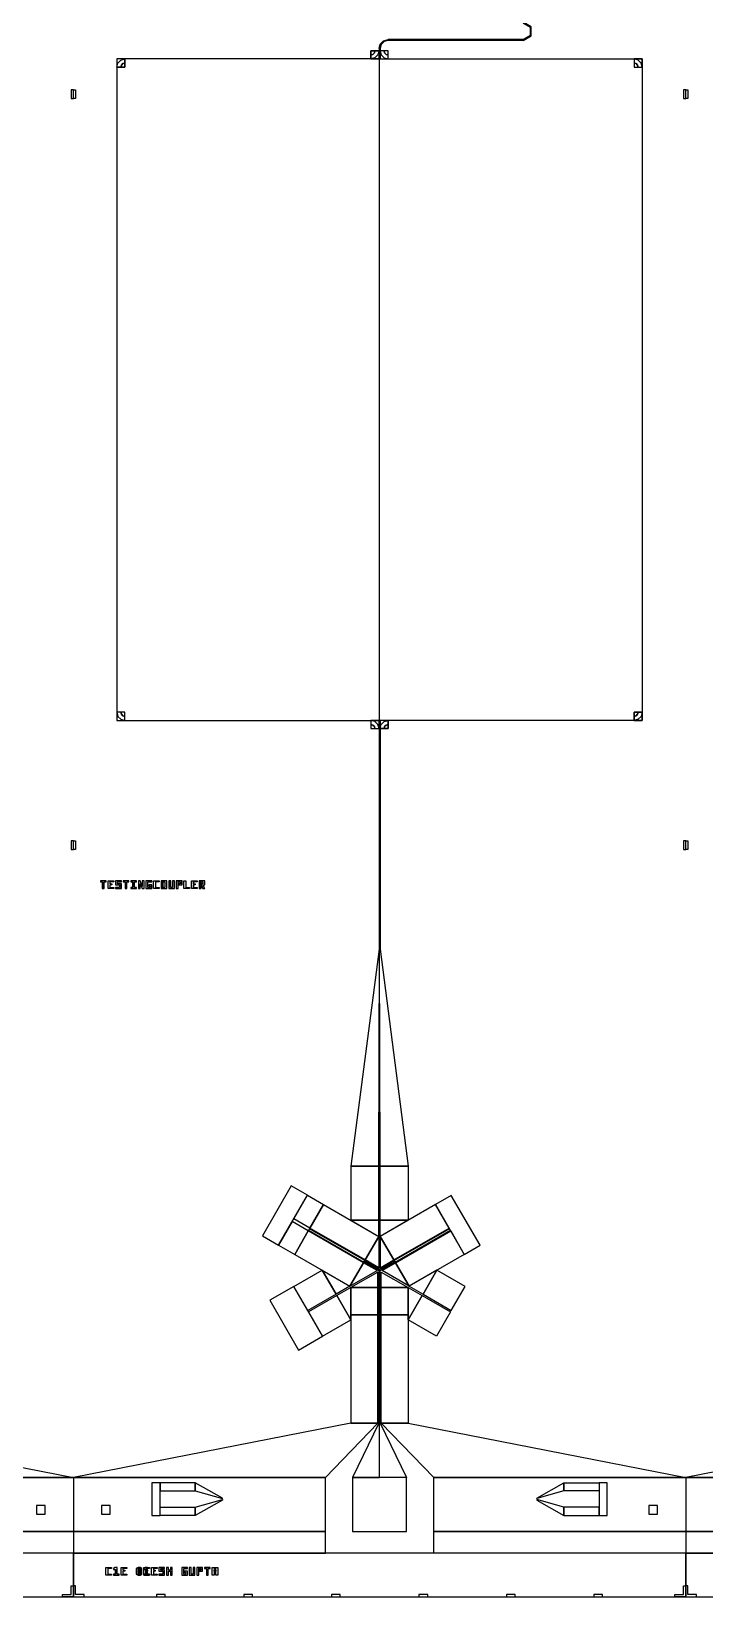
# Model space of a CAD drawing. Extents: x -50899 to 50899, y -48295 to 50898.
# Drawn here: x -14513 to -8300, y -24250 to -9814 of the extents above; entities that cross this region are included whole.
import ezdxf

# ---------------------------------------------------------------- set-up
doc = ezdxf.new("R2010")
doc.units = 0

# ---------------------------------------------------------------- blocks, each defined once
blk = doc.blocks.new('C1D')
for points in [[(5550, 13717), (5550, 13797), (5530, 13797), (5530, 13717), (5550, 13717)], [(5550, 6789), (5550, 6869), (5530, 6869), (5530, 6789), (5550, 6789)], [(5818, 6430), (5835, 6430), (5835, 6491), (5852, 6491), (5852, 6500), (5800, 6500), (5800, 6491), (5818, 6491), (5818, 6430), (5818, 6430)], [(5870, 6430), (5870, 6500), (5922, 6500), (5922, 6491), (5888, 6491), (5888, 6474), (5905, 6474), (5905, 6465), (5888, 6465), (5888, 6439), (5922, 6439), (5922, 6430), (5870, 6430), (5870, 6430)], [(5940, 6430), (5992, 6430), (5992, 6474), (5958, 6474), (5958, 6491), (5992, 6491), (5992, 6500), (5940, 6500), (5940, 6465), (5975, 6465), (5975, 6439), (5940, 6439), (5940, 6430), (5940, 6430)], [(6028, 6430), (6045, 6430), (6045, 6491), (6062, 6491), (6062, 6500), (6010, 6500), (6010, 6491), (6028, 6491), (6028, 6430), (6028, 6430)], [(6080, 6430), (6132, 6430), (6132, 6439), (6115, 6439), (6115, 6491), (6132, 6491), (6132, 6500), (6080, 6500), (6080, 6491), (6098, 6491), (6098, 6439), (6080, 6439), (6080, 6430), (6080, 6430)], [(6150, 6430), (6168, 6430), (6168, 6474), (6185, 6430), (6202, 6430), (6202, 6500), (6185, 6500), (6185, 6448), (6168, 6500), (6150, 6500), (6150, 6430), (6150, 6430)], [(6220, 6430), (6272, 6430), (6272, 6465), (6246, 6465), (6246, 6456), (6255, 6456), (6255, 6439), (6238, 6439), (6238, 6491), (6272, 6491), (6272, 6500), (6220, 6500), (6220, 6430), (6220, 6430)], [(6290, 6430), (6290, 6500), (6342, 6500), (6342, 6491), (6308, 6491), (6308, 6439), (6342, 6439), (6342, 6430), (6290, 6430), (6290, 6430)], [(6360, 6430), (6378, 6430), (6378, 6500), (6360, 6500), (6360, 6430)], [(6378, 6430), (6412, 6430), (6412, 6500), (6378, 6500), (6378, 6491), (6395, 6491), (6395, 6439), (6378, 6439), (6378, 6430)], [(6430, 6430), (6482, 6430), (6482, 6500), (6465, 6500), (6465, 6439), (6448, 6439), (6448, 6500), (6430, 6500), (6430, 6430), (6430, 6430)], [(6500, 6430), (6518, 6430), (6518, 6500), (6500, 6500), (6500, 6430)], [(6518, 6465), (6552, 6465), (6552, 6500), (6518, 6500), (6518, 6491), (6535, 6491), (6535, 6474), (6518, 6474), (6518, 6465)], [(6570, 6430), (6570, 6500), (6588, 6500), (6588, 6439), (6622, 6439), (6622, 6430), (6570, 6430), (6570, 6430)], [(6640, 6430), (6640, 6500), (6692, 6500), (6692, 6491), (6658, 6491), (6658, 6474), (6675, 6474), (6675, 6465), (6658, 6465), (6658, 6439), (6692, 6439), (6692, 6430), (6640, 6430), (6640, 6430)], [(6710, 6430), (6728, 6430), (6728, 6500), (6710, 6500), (6710, 6430)], [(6728, 6465), (6745, 6430), (6762, 6430), (6745, 6465), (6762, 6465), (6762, 6500), (6728, 6500), (6728, 6491), (6745, 6491), (6745, 6474), (6728, 6474), (6728, 6465)], [(3225, 1000), (2740, 1500), (2990, 1500), (5550, 1000), (3225, 1000)], [(3225, 500), (3225, 1000), (5550, 1000), (5550, 500), (3225, 500)], [(5210, 740), (5210, 660), (5290, 660), (5290, 740), (5210, 740)], [(3225, 300), (3225, 500), (5550, 500), (5550, 300), (3225, 300)], [(5550, -100), (5550, 300), (-100, 300), (-100, -100), (5550, -100)], [(6200, 100), (6200, 170), (6252, 170), (6252, 161), (6218, 161), (6218, 144), (6235, 144), (6235, 135), (6218, 135), (6218, 109), (6252, 109), (6252, 100), (6200, 100), (6200, 100)], [(6270, 100), (6270, 170), (6322, 170), (6322, 161), (6288, 161), (6288, 144), (6305, 144), (6305, 135), (6288, 135), (6288, 109), (6322, 109), (6322, 100), (6270, 100), (6270, 100)], [(6340, 100), (6392, 100), (6392, 144), (6358, 144), (6358, 161), (6392, 161), (6392, 170), (6340, 170), (6340, 135), (6375, 135), (6375, 109), (6340, 109), (6340, 100), (6340, 100)], [(6410, 100), (6428, 100), (6428, 135), (6445, 135), (6445, 100), (6462, 100), (6462, 170), (6445, 170), (6445, 144), (6428, 144), (6428, 170), (6410, 170), (6410, 100), (6410, 100)], [(6550, 100), (6602, 100), (6602, 135), (6576, 135), (6576, 126), (6585, 126), (6585, 109), (6568, 109), (6568, 161), (6602, 161), (6602, 170), (6550, 170), (6550, 100), (6550, 100)], [(6620, 100), (6672, 100), (6672, 170), (6655, 170), (6655, 109), (6638, 109), (6638, 170), (6620, 170), (6620, 100), (6620, 100)], [(6690, 100), (6708, 100), (6708, 170), (6690, 170), (6690, 100)], [(6708, 135), (6742, 135), (6742, 170), (6708, 170), (6708, 161), (6725, 161), (6725, 144), (6708, 144), (6708, 135)], [(6778, 100), (6795, 100), (6795, 161), (6812, 161), (6812, 170), (6760, 170), (6760, 161), (6778, 161), (6778, 100), (6778, 100)], [(6830, 100), (6830, 170), (6882, 170), (6882, 100), (6865, 100), (6865, 161), (6848, 161), (6848, 100), (6830, 100)], [(5550, -100), (5450, -100), (5450, -80), (5530, -80), (5530, 0), (5550, 0), (5550, -100)], [(6848, 135), (6848, 144), (6865, 144), (6865, 135), (6848, 135)]]:
    blk.add_lwpolyline(points)
blk = doc.blocks.new('C1E')
for points in [[(4050, 14251), (4123, 14293), (4123, 14378), (4050, 14420), (4050, 14417), (4121, 14376), (4121, 14295), (4050, 14254), (4050, 14251)], [(4050, 14257), (4118, 14296), (4118, 14375), (4050, 14414), (4050, 14411), (4115, 14373), (4115, 14298), (4050, 14260), (4050, 14257)], [(2720, 14081), (2720, 14156), (2646, 14156), (2646, 14081), (2720, 14081)], [(2720, 14156), (2710, 14118), (2683, 14091), (2646, 14081), (2646, 14118), (2664, 14123), (2678, 14137), (2683, 14156), (2720, 14156)], [(2683, 14156), (2678, 14137), (2664, 14123), (2646, 14118), (2646, 14156), (2646, 14156), (2646, 14156), (2646, 14156), (2683, 14156)], [(2720, 14176), (2732, 14218), (2763, 14249), (2805, 14260), (2805, 14257), (2764, 14246), (2734, 14216), (2724, 14176), (2720, 14176)], [(2724, 14081), (2724, 14176), (2720, 14176), (2720, 14081), (2724, 14081)], [(2726, 14176), (2737, 14215), (2766, 14244), (2805, 14254), (2805, 14251), (2767, 14241), (2740, 14213), (2730, 14176), (2726, 14176)], [(2726, 14081), (2726, 14176), (2730, 14176), (2730, 14081), (2726, 14081)], [(2804, 14081), (2804, 14156), (2730, 14156), (2730, 14081), (2804, 14081)], [(2730, 14156), (2740, 14118), (2767, 14091), (2804, 14081), (2804, 14118), (2786, 14123), (2772, 14137), (2767, 14156), (2730, 14156)], [(2767, 14156), (2772, 14137), (2786, 14123), (2804, 14118), (2804, 14156), (2804, 14156), (2804, 14156), (2804, 14156), (2767, 14156)], [(2805, 14257), (4050, 14257), (4050, 14260), (2805, 14260), (2805, 14257)], [(2805, 14254), (4050, 14254), (4050, 14251), (2805, 14251), (2805, 14254)], [(2724, 7981), (2724, 14081), (301, 14081), (301, 7981), (2724, 7981)], [(301, 14081), (301, 14006), (376, 14006), (376, 14081), (301, 14081)], [(301, 14006), (311, 14043), (338, 14071), (376, 14081), (376, 14043), (357, 14038), (344, 14024), (338, 14006), (301, 14006)], [(338, 14006), (344, 14024), (357, 14038), (376, 14043), (376, 14006), (376, 14006), (376, 14006), (376, 14006), (338, 14006)], [(2726, 7981), (2726, 14081), (5149, 14081), (5149, 7981), (2726, 7981)], [(5074, 14081), (5074, 14006), (5149, 14006), (5149, 14081), (5074, 14081)], [(5149, 14006), (5139, 14043), (5112, 14071), (5074, 14081), (5074, 14043), (5093, 14038), (5106, 14024), (5112, 14006), (5149, 14006)], [(5112, 14006), (5106, 14024), (5093, 14038), (5074, 14043), (5074, 14006), (5074, 14006), (5074, 14006), (5074, 14006), (5112, 14006)], [(-100, 13717), (-100, 13797), (-80, 13797), (-80, 13717), (-100, 13717)], [(5550, 13717), (5550, 13797), (5530, 13797), (5530, 13717), (5550, 13717)], [(376, 7981), (376, 8056), (301, 8056), (301, 7981), (376, 7981)], [(301, 8056), (311, 8018), (338, 7991), (376, 7981), (376, 8018), (357, 8023), (344, 8037), (338, 8056), (301, 8056)], [(338, 8056), (344, 8037), (357, 8023), (376, 8018), (376, 8056), (376, 8056), (376, 8056), (376, 8056), (338, 8056)], [(2646, 7981), (2646, 7906), (2720, 7906), (2720, 7981), (2646, 7981)], [(2720, 7906), (2710, 7943), (2683, 7971), (2646, 7981), (2646, 7943), (2664, 7938), (2678, 7924), (2683, 7906), (2720, 7906)], [(2683, 7906), (2678, 7924), (2664, 7938), (2646, 7943), (2646, 7906), (2646, 7906), (2646, 7906), (2646, 7906), (2683, 7906)], [(2724, 5871), (2724, 7981), (2720, 7981), (2720, 5871), (2724, 5871)], [(2726, 5871), (2726, 7981), (2730, 7981), (2730, 5871), (2726, 5871)], [(2730, 7981), (2730, 7906), (2804, 7906), (2804, 7981), (2730, 7981)], [(2730, 7906), (2740, 7943), (2767, 7971), (2804, 7981), (2804, 7943), (2786, 7938), (2772, 7924), (2767, 7906), (2730, 7906)], [(2767, 7906), (2772, 7924), (2786, 7938), (2804, 7943), (2804, 7906), (2804, 7906), (2804, 7906), (2804, 7906), (2767, 7906)], [(5149, 7981), (5149, 8056), (5074, 8056), (5074, 7981), (5149, 7981)], [(5149, 8056), (5139, 8018), (5112, 7991), (5074, 7981), (5074, 8018), (5093, 8023), (5106, 8037), (5112, 8056), (5149, 8056)], [(5112, 8056), (5106, 8037), (5093, 8023), (5074, 8018), (5074, 8056), (5074, 8056), (5074, 8056), (5074, 8056), (5112, 8056)], [(-100, 6789), (-100, 6869), (-80, 6869), (-80, 6789), (-100, 6789)], [(5550, 6789), (5550, 6869), (5530, 6869), (5530, 6789), (5550, 6789)], [(2718, 3871), (2724, 5871), (2720, 5871), (2460, 3871), (2718, 3871)], [(2732, 3871), (2726, 5871), (2730, 5871), (2990, 3871), (2732, 3871)], [(2718, 3371), (2718, 3871), (2460, 3871), (2460, 3371), (2718, 3371)], [(2732, 3371), (2732, 3871), (2990, 3871), (2990, 3371), (2732, 3371)], [(2059, 3602), (1910, 3688), (1645, 3229), (1794, 3143), (2059, 3602)], [(2083, 3300), (1934, 3386), (2059, 3602), (2208, 3516), (2083, 3300)], [(2592, 3005), (2083, 3300), (2208, 3516), (2718, 3222), (2592, 3005)], [(2858, 3005), (3367, 3300), (3242, 3516), (2732, 3222), (2858, 3005)], [(3507, 3057), (3652, 3141), (3387, 3600), (3242, 3516), (3507, 3057)], [(2068, 3274), (1919, 3360), (1794, 3143), (1943, 3057), (2068, 3274)], [(2718, 3222), (2718, 3371), (2460, 3371), (2718, 3222), (2718, 3222)], [(2732, 3222), (2732, 3371), (2990, 3371), (2732, 3222), (2732, 3222)], [(2578, 2979), (2068, 3274), (1943, 3057), (2452, 2763), (2578, 2979)], [(2589, 2999), (2079, 3293), (2071, 3280), (2581, 2986), (2589, 2999)], [(2718, 2933), (2592, 3005), (2718, 3222), (2718, 2933), (2718, 2933)], [(2732, 2933), (2858, 3005), (2732, 3222), (2732, 2933), (2732, 2933)], [(2869, 2986), (3379, 3280), (3371, 3293), (2861, 2999), (2869, 2986)], [(2872, 2979), (3382, 3274), (3507, 3057), (2998, 2763), (2872, 2979)], [(2324, 2689), (2064, 2539), (1935, 2762), (2195, 2912), (2324, 2689)], [(2452, 2763), (2324, 2689), (2195, 2912), (2452, 2763), (2452, 2763)], [(2702, 2907), (2578, 2979), (2452, 2763), (2702, 2907), (2702, 2907)], [(2710, 2750), (2710, 2894), (2710, 2894), (2460, 2750), (2710, 2750)], [(2710, 2920), (2585, 2992), (2581, 2986), (2706, 2914), (2710, 2920)], [(2710, 2920), (2585, 2992), (2589, 2999), (2714, 2927), (2710, 2920)], [(2725, 2920), (2714, 2927), (2706, 2914), (2718, 2907), (2725, 2920)], [(2725, 2907), (2725, 2920), (2725, 2920), (2718, 2907), (2725, 2907)], [(2732, 2894), (2732, 2907), (2718, 2907), (2718, 2894), (2732, 2894)], [(2725, 2750), (2725, 2894), (2718, 2894), (2718, 2750), (2725, 2750)], [(2732, 2907), (2744, 2914), (2736, 2927), (2725, 2920), (2732, 2907)], [(2725, 2907), (2725, 2920), (2725, 2920), (2732, 2907), (2725, 2907)], [(2725, 2750), (2725, 2894), (2732, 2894), (2732, 2750), (2725, 2750)], [(2740, 2920), (2865, 2992), (2861, 2999), (2736, 2927), (2740, 2920)], [(2740, 2920), (2865, 2992), (2869, 2986), (2744, 2914), (2740, 2920)], [(2740, 2750), (2740, 2894), (2740, 2894), (2990, 2750), (2740, 2750)], [(2748, 2907), (2872, 2979), (2998, 2763), (2748, 2907), (2748, 2907)], [(2998, 2763), (3126, 2689), (3255, 2912), (2998, 2763), (2998, 2763)], [(3126, 2689), (3386, 2539), (3515, 2762), (3255, 2912), (3126, 2689)], [(1935, 2762), (1712, 2633), (1977, 2174), (2200, 2303), (1935, 2762)], [(2460, 2750), (2331, 2676), (2460, 2453), (2460, 2750), (2460, 2750)], [(2710, 2500), (2710, 2750), (2460, 2750), (2460, 2500), (2710, 2500)], [(2732, 2500), (2732, 2750), (2718, 2750), (2718, 2500), (2732, 2500)], [(2740, 2500), (2740, 2750), (2990, 2750), (2990, 2500), (2740, 2500)], [(2990, 2750), (3119, 2676), (2990, 2453), (2990, 2750), (2990, 2750)], [(2331, 2676), (2071, 2526), (2200, 2303), (2460, 2453), (2331, 2676)], [(3119, 2676), (3379, 2526), (3250, 2303), (2990, 2453), (3119, 2676)], [(2710, 1500), (2710, 2500), (2460, 2500), (2460, 1500), (2710, 1500)], [(2732, 1500), (2732, 2500), (2718, 2500), (2718, 1500), (2732, 1500)], [(2740, 1500), (2740, 2500), (2990, 2500), (2990, 1500), (2740, 1500)], [(2225, 1000), (2710, 1500), (2460, 1500), (-100, 1000), (2225, 1000)], [(2725, 1000), (2725, 1500), (2718, 1500), (2475, 1000), (2725, 1000)], [(2725, 1000), (2725, 1500), (2732, 1500), (2975, 1000), (2725, 1000)], [(3225, 1000), (2740, 1500), (2990, 1500), (5550, 1000), (3225, 1000)], [(2225, 500), (2225, 1000), (-100, 1000), (-100, 500), (2225, 500)], [(625, 650), (700, 650), (700, 950), (625, 950), (625, 650)], [(625, 650), (700, 650), (700, 950), (625, 950), (625, 650)], [(700, 875), (1025, 875), (1025, 950), (700, 950), (700, 875)], [(700, 875), (1025, 875), (1025, 950), (700, 950), (700, 875)], [(1025, 875), (1275, 805), (1275, 810), (1025, 950), (1025, 875)], [(1025, 875), (1275, 805), (1275, 810), (1025, 950), (1025, 875)], [(2975, 500), (2975, 1000), (2475, 1000), (2475, 500), (2975, 500)], [(3225, 500), (3225, 1000), (5550, 1000), (5550, 500), (3225, 500)], [(4425, 875), (4175, 805), (4175, 810), (4425, 950), (4425, 875)], [(4425, 875), (4175, 805), (4175, 810), (4425, 950), (4425, 875)], [(4750, 875), (4425, 875), (4425, 950), (4750, 950), (4750, 875)], [(4750, 875), (4425, 875), (4425, 950), (4750, 950), (4750, 875)], [(4825, 950), (4750, 950), (4750, 650), (4825, 650), (4825, 950)], [(4825, 950), (4750, 950), (4750, 650), (4825, 650), (4825, 950)], [(160, 740), (160, 660), (240, 660), (240, 740), (160, 740)], [(700, 725), (1025, 725), (1025, 650), (700, 650), (700, 725)], [(700, 725), (1025, 725), (1025, 650), (700, 650), (700, 725)], [(1025, 725), (1275, 795), (1275, 790), (1025, 650), (1025, 725)], [(1025, 725), (1275, 795), (1275, 790), (1025, 650), (1025, 725)], [(4425, 725), (4175, 795), (4175, 790), (4425, 650), (4425, 725)], [(4425, 725), (4175, 795), (4175, 790), (4425, 650), (4425, 725)], [(4750, 725), (4425, 725), (4425, 650), (4750, 650), (4750, 725)], [(4750, 725), (4425, 725), (4425, 650), (4750, 650), (4750, 725)], [(5210, 740), (5210, 660), (5290, 660), (5290, 740), (5210, 740)], [(2225, 300), (2225, 500), (-100, 500), (-100, 300), (2225, 300)], [(3225, 300), (3225, 500), (5550, 500), (5550, 300), (3225, 300)], [(5550, -100), (5550, 300), (-100, 300), (-100, -100), (5550, -100)], [(200, 100), (200, 170), (252, 170), (252, 161), (218, 161), (218, 109), (252, 109), (252, 100), (200, 100), (200, 100)], [(270, 100), (322, 100), (322, 109), (305, 109), (305, 170), (288, 170), (270, 161), (270, 152), (288, 152), (288, 109), (270, 109), (270, 100), (270, 100)], [(340, 100), (340, 170), (392, 170), (392, 161), (358, 161), (358, 144), (375, 144), (375, 135), (358, 135), (358, 109), (392, 109), (392, 100), (340, 100), (340, 100)], [(-100, -100), (0, -100), (0, -80), (-80, -80), (-80, 0), (-100, 0), (-100, -100)], [(5550, -100), (5450, -100), (5450, -80), (5530, -80), (5530, 0), (5550, 0), (5550, -100)], [(667, -100), (747, -100), (747, -80), (667, -80), (667, -100)], [(1474, -100), (1554, -100), (1554, -80), (1474, -80), (1474, -100)], [(2281, -100), (2361, -100), (2361, -80), (2281, -80), (2281, -100)], [(3089, -100), (3169, -100), (3169, -80), (3089, -80), (3089, -100)], [(3896, -100), (3976, -100), (3976, -80), (3896, -80), (3896, -100)], [(4703, -100), (4783, -100), (4783, -80), (4703, -80), (4703, -100)]]:
    blk.add_lwpolyline(points)
blk = doc.blocks.new('C1F')
for points in [[(-100, 13717), (-100, 13797), (-80, 13797), (-80, 13717), (-100, 13717)], [(-100, 6789), (-100, 6869), (-80, 6869), (-80, 6789), (-100, 6789)], [(2225, 1000), (2710, 1500), (2460, 1500), (-100, 1000), (2225, 1000)], [(2225, 500), (2225, 1000), (-100, 1000), (-100, 500), (2225, 500)], [(2225, 300), (2225, 500), (-100, 500), (-100, 300), (2225, 300)], [(5550, -100), (5550, 300), (-100, 300), (-100, -100), (5550, -100)], [(-100, -100), (0, -100), (0, -80), (-80, -80), (-80, 0), (-100, 0), (-100, -100)]]:
    blk.add_lwpolyline(points)

msp = doc.modelspace()

# ---------------------------------------------------------------- linework, layer by layer
for points in [[(-13858, -17720), (-13840, -17720), (-13840, -17659), (-13822, -17659), (-13822, -17650), (-13875, -17650), (-13875, -17659), (-13858, -17659), (-13858, -17720), (-13858, -17720)], [(-13805, -17720), (-13805, -17650), (-13752, -17650), (-13752, -17659), (-13788, -17659), (-13788, -17676), (-13770, -17676), (-13770, -17685), (-13788, -17685), (-13788, -17711), (-13752, -17711), (-13752, -17720), (-13805, -17720), (-13805, -17720)], [(-13735, -17720), (-13682, -17720), (-13682, -17676), (-13718, -17676), (-13718, -17659), (-13682, -17659), (-13682, -17650), (-13735, -17650), (-13735, -17685), (-13700, -17685), (-13700, -17711), (-13735, -17711), (-13735, -17720), (-13735, -17720)], [(-13648, -17720), (-13630, -17720), (-13630, -17659), (-13612, -17659), (-13612, -17650), (-13665, -17650), (-13665, -17659), (-13648, -17659), (-13648, -17720), (-13648, -17720)], [(-13595, -17720), (-13542, -17720), (-13542, -17711), (-13560, -17711), (-13560, -17659), (-13542, -17659), (-13542, -17650), (-13595, -17650), (-13595, -17659), (-13578, -17659), (-13578, -17711), (-13595, -17711), (-13595, -17720), (-13595, -17720)], [(-13525, -17720), (-13508, -17720), (-13508, -17676), (-13490, -17720), (-13472, -17720), (-13472, -17650), (-13490, -17650), (-13490, -17702), (-13508, -17650), (-13525, -17650), (-13525, -17720), (-13525, -17720)], [(-13455, -17720), (-13402, -17720), (-13402, -17685), (-13429, -17685), (-13429, -17694), (-13420, -17694), (-13420, -17711), (-13438, -17711), (-13438, -17659), (-13402, -17659), (-13402, -17650), (-13455, -17650), (-13455, -17720), (-13455, -17720)], [(-13385, -17720), (-13385, -17650), (-13332, -17650), (-13332, -17659), (-13368, -17659), (-13368, -17711), (-13332, -17711), (-13332, -17720), (-13385, -17720), (-13385, -17720)], [(-13315, -17720), (-13298, -17720), (-13298, -17650), (-13315, -17650), (-13315, -17720)], [(-13298, -17720), (-13262, -17720), (-13262, -17650), (-13298, -17650), (-13298, -17659), (-13280, -17659), (-13280, -17711), (-13298, -17711), (-13298, -17720)], [(-13245, -17720), (-13192, -17720), (-13192, -17650), (-13210, -17650), (-13210, -17711), (-13228, -17711), (-13228, -17650), (-13245, -17650), (-13245, -17720), (-13245, -17720)], [(-13175, -17720), (-13158, -17720), (-13158, -17650), (-13175, -17650), (-13175, -17720)], [(-13158, -17685), (-13122, -17685), (-13122, -17650), (-13158, -17650), (-13158, -17659), (-13140, -17659), (-13140, -17676), (-13158, -17676), (-13158, -17685)], [(-13105, -17720), (-13105, -17650), (-13088, -17650), (-13088, -17711), (-13052, -17711), (-13052, -17720), (-13105, -17720), (-13105, -17720)], [(-13035, -17720), (-13035, -17650), (-12982, -17650), (-12982, -17659), (-13018, -17659), (-13018, -17676), (-13000, -17676), (-13000, -17685), (-13018, -17685), (-13018, -17711), (-12982, -17711), (-12982, -17720), (-13035, -17720), (-13035, -17720)], [(-12965, -17720), (-12948, -17720), (-12948, -17650), (-12965, -17650), (-12965, -17720)], [(-12948, -17685), (-12930, -17720), (-12912, -17720), (-12930, -17685), (-12912, -17685), (-12912, -17650), (-12948, -17650), (-12948, -17659), (-12930, -17659), (-12930, -17676), (-12948, -17676), (-12948, -17685)], [(-13825, -24050), (-13825, -23980), (-13772, -23980), (-13772, -23989), (-13808, -23989), (-13808, -24041), (-13772, -24041), (-13772, -24050), (-13825, -24050), (-13825, -24050)], [(-13755, -24050), (-13702, -24050), (-13702, -24041), (-13720, -24041), (-13720, -23980), (-13738, -23980), (-13755, -23989), (-13755, -23998), (-13738, -23998), (-13738, -24041), (-13755, -24041), (-13755, -24050), (-13755, -24050)], [(-13685, -24050), (-13685, -23980), (-13632, -23980), (-13632, -23989), (-13668, -23989), (-13668, -24006), (-13650, -24006), (-13650, -24015), (-13668, -24015), (-13668, -24041), (-13632, -24041), (-13632, -24050), (-13685, -24050), (-13685, -24050)], [(-13545, -24041), (-13528, -24050), (-13528, -23980), (-13545, -23989), (-13545, -24041)], [(-13528, -24050), (-13510, -24050), (-13492, -24041), (-13492, -23989), (-13510, -23980), (-13528, -23980), (-13528, -23989), (-13510, -23989), (-13510, -24041), (-13528, -24041), (-13528, -24050)], [(-13528, -24041), (-13519, -24041), (-13510, -23993), (-13510, -23989), (-13519, -23989), (-13528, -24037), (-13528, -24041)], [(-13475, -24050), (-13422, -24050), (-13422, -24041), (-13440, -24041), (-13440, -23980), (-13458, -23980), (-13475, -23989), (-13475, -23998), (-13458, -23998), (-13458, -24041), (-13475, -24041), (-13475, -24050), (-13475, -24050)]]:
    msp.add_lwpolyline(points)

# ---------------------------------------------------------------- block references
for name, p in [('C1D', (-19675, -24150)), ('C1E', (-14025, -24150)), ('C1F', (-8375, -24150))]:
    msp.add_blockref(name, p)

doc.saveas('drawing.dxf')
